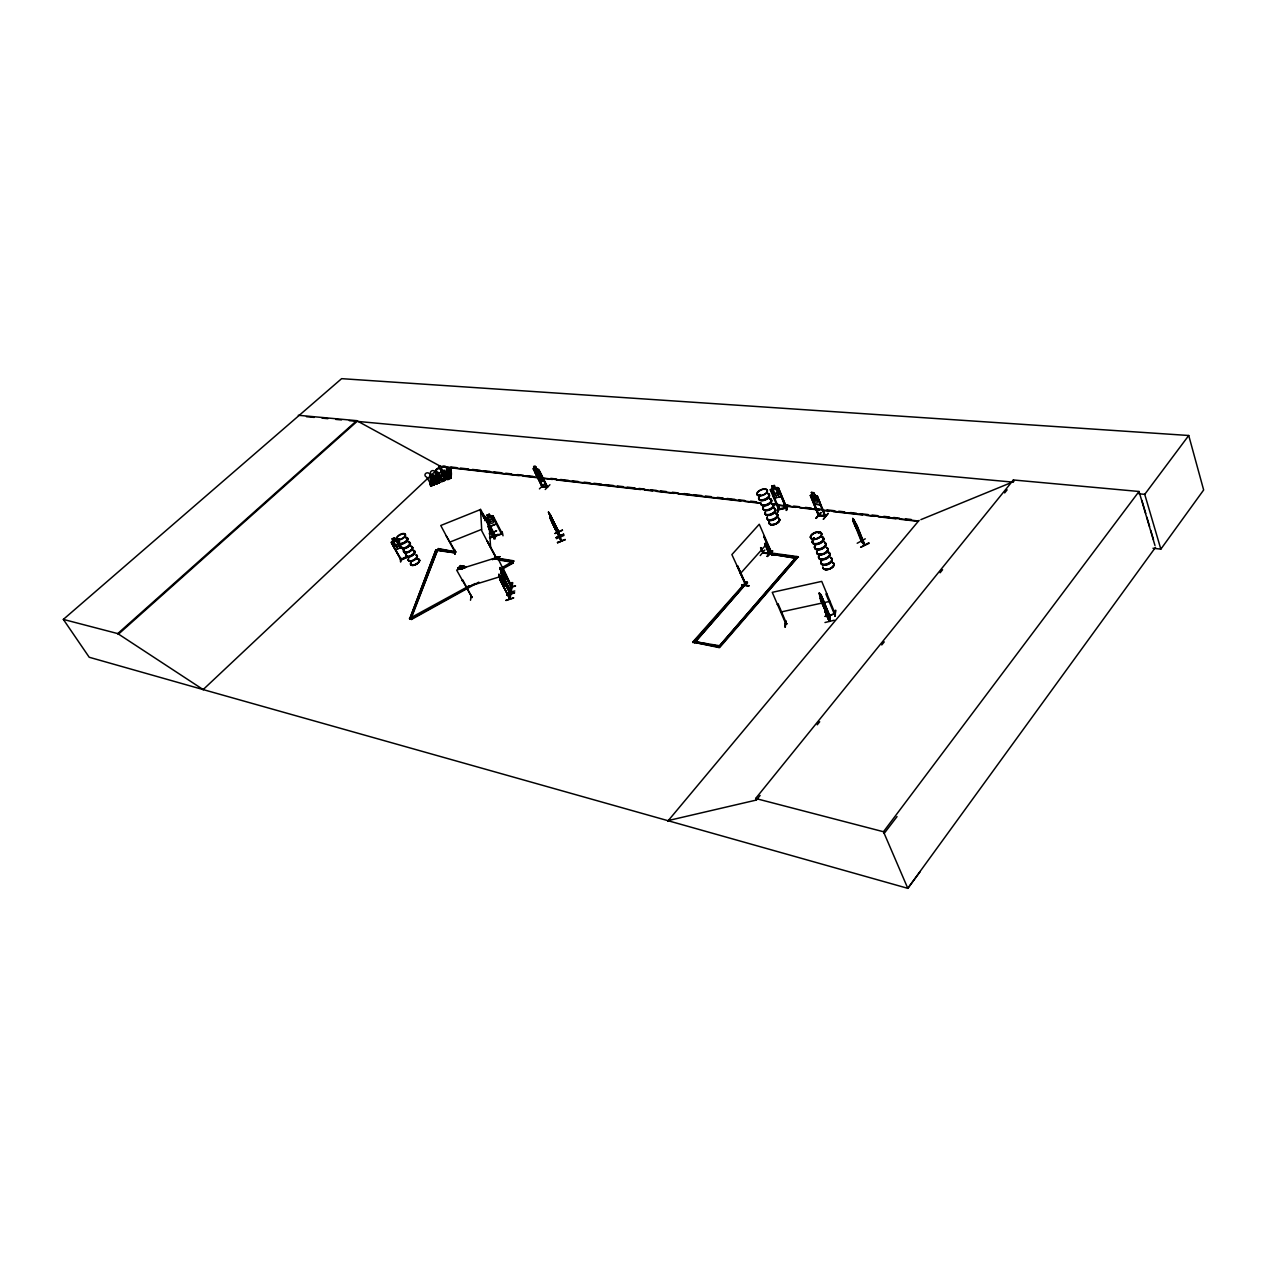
<?xml version="1.0" encoding="UTF-8"?>
<svg xmlns="http://www.w3.org/2000/svg" width="1267" height="1267" viewBox="0 0 1267 1267"><rect width="100%" height="100%" fill="white"/><g stroke="black" fill="none" stroke-linecap="round" stroke-linejoin="round"><path stroke-width="1.5" d="M536.875 470.928L537.366 469.138L537.493 471.451L539.885 474.001L537.351 471.847C537.366 475.6 535.513 471.704 539.029 475.711L539.489 473.81L539.631 476.186L541.912 478.641L539.504 476.63L538.903 478.356L538.871 476.107L536.622 473.779L536.749 471.372L534.531 468.885L536.654 470.786M816.122 518.282L820.937 512.771M834.304 620.197L824.975 622.525M825.118 616.459L834.446 613.972L825.15 616.253M829.584 620.466L829.727 614.717L829.426 615.635M820.272 598.547L829.505 621.4L829.727 614.812M821.586 600.906L829.822 621.321L830.028 615.429M824.294 608.461L823.423 600.922M819.749 595.791L819.781 594.635M820.303 598.594L820.81 594.429M829.6 616.079L821.428 595.791L829.568 616.142M819.401 594.967L819.353 592.924L820.557 599.117L829.869 621.178M829.141 620.656L828.396 613.149L829.362 616.142M827.335 615.018L825.514 608.683L825.451 610.488M858.931 530.794C861.006 538.95 849.112 514.75 854.085 521.165M824.279 607.321C823.693 602.585 829.03 614.242 828.143 616.966L827.303 615.984M824.611 608.128L824.326 606.164M825.118 610.884L825.355 612.452L825.577 606.671M861.417 541.643L853.008 520.404C862.732 535.719 848.431 509.397 855.7 523.699L864.632 545.285L856.349 524.316M536.844 474.444L535.054 469.043L536.733 469.202L542.213 478.593L542.751 481.302L540.93 481.127M777.843 512.169L778.92 506.705M778.983 507.053L777.479 512.311M784.907 627.007L786.015 620.925L785.287 626.864M785.603 623.111L786.759 623.855L785.936 624.093L772.252 592.338L821.729 581.379L835.032 613.513L834.209 613.434M834.731 612.8L834.145 613.481M835.254 616.253L835.365 610.361M826.733 593.748L825.894 593.938L834.462 614.321M550.464 514.861L559.745 535.244M560.157 537.446L561.107 540.961M558.668 532.108L559.729 535.973M431.477 483.82C430.907 481.032 434.549 485.451 431.857 485.103M431.493 482.822L431.889 483.756M437.099 481.222L437.321 480.906M443.007 478.942L442.991 479.195M443.957 480.272L442.991 478.593M448.201 477.041L448.344 476.614M864.062 544.335L864.965 545.111L856.904 525.251M778.255 604.153L777.4 604.533L778.255 604.153L786.664 623.887M501.906 568.899L501.019 573.587L510.839 592.18L512.153 582.472L511.456 587.777M511.63 587.524L502.587 570.102L511.615 587.635L512.406 582.757M512.692 582.662L511.139 592.069L501.178 572.763L500.117 567.489L501.162 569.659M496.284 558.003L487.13 540.882L496.252 557.638M510.886 585.132L502.888 568.075M493.497 536.416L493.243 532.536M494.415 536.242L501.479 533.692M494.906 536.353L502.413 533.866L493.164 516.017L491.944 515.621L485.942 518.963M493.196 535.814L492.895 532.647M514.497 592.988L506.626 594.983L514.307 592.623M514.782 590.976L506.943 592.956M509.508 597.945L510.205 594.302M510.791 592.164L510.601 591.008M499.958 580.444L499.657 579.114L509.746 599.117L510.158 593.653M510.839 591.705L511.282 587.413M510.807 594.207L510.063 599.006L500.037 579.653L498.881 574.363L502.635 580.555L503.157 584.562L502.128 583.659M505.976 600.526L513.737 597.897L505.992 600.241M506.832 595.047L514.545 592.718M502.983 586.209L504.187 587.793L503.759 581.41M504.108 587.809L504.757 583.992L503.68 581.426M500.734 581.268L510.078 598.911M501.716 576.849L510.854 594.207M502.144 574.299L511.219 591.641M498.976 574.347L499.832 578.085M498.897 576.073L498.992 574.458M500.053 569.216L500.148 567.616L503.775 573.698L504.282 577.673L503.268 576.77M499.277 576.786L499.055 575.107M500.417 569.928L500.576 568.978M499.61 579.193L500.275 575.408L510.775 594.603L500.687 575.693M499.816 569.121L500.037 567.521M470.5 600.257L471.356 595.379M764.603 543.48L768.942 554.107L776.228 554.835L768.752 553.837M448.629 472.86L449.247 472.005M814.792 497.899L815.916 495.967L815.52 498.501L818.197 501.447L815.251 498.96L814.127 501.003L814.538 498.374L811.989 495.54L814.554 497.583M448.09 472.955L449.056 472.148M462.946 580.318L462.233 580.698L462.946 580.318L472.084 597.596L456.643 570.071L497.408 557.322L511.266 585.544M762.972 552.38L763.225 552.111M761.356 547.692L763.463 553.03L760.548 547.803M442.452 474.777L443.086 474.317M432.617 478.688L431.461 479.639L432.174 478.942M501.384 572.035L503.918 577.562L503.062 574.125L504.329 574.727L501.732 569.928L502.571 573.143L501.415 572.035M785.952 508.162L778.255 489.379L786.015 507.956M786.506 507.307L779.253 508.891M787.266 504.979L786.253 510.458L787.757 505.2M785.667 507.703L786.379 507.148M777.732 511.868L778.904 506.721M779.062 508.7L778.286 509.096M405.345 552.079L406.058 552.491A4.957 2.296 -28.6 0 0 411.696 549.466A4.957 2.296 -28.6 0 0 411.221 546.41M391.297 542.545L401.021 559.998L391.297 542.545L391.646 541.452L399.422 538.934L398.202 539.124M771.603 490.804L770.811 491.153L771.603 490.804L779.411 509.54M781.106 494.288L781.042 496.696L774.644 497.979M772.838 495.935L774.628 498.058M775.388 487.795L778.54 488.112L777.162 487.415L770.257 489.791L778.651 509.762L786.791 507.988L778.476 487.969L786.728 508.035M770.273 489.775L772.791 488.381L771.825 486.069M746.073 584.752L737.473 565.716L745.867 584.594M431.873 483.202L431.619 483.867M436.909 480.731L437.131 481.539M442.516 478.894L442.579 478.768M489.711 525.853L493.227 532.821M533.185 468.869L538.633 469.281L547.455 487.209L541.991 486.718L533.502 468.204M543.115 478.657L538.776 478.91L539.948 479.084M543.195 478.688L541.753 479.259M818.324 532.948L819.163 532.568L818.625 533.185M818.545 532.916L818.878 532.71M814.016 538.839L813.398 538.237L814.443 538.079M814.554 538.332L813.572 538.032M463.912 566.175L461.378 569.2L463.627 568.012L463.912 566.175L464.134 567.759L466.288 566.903L464.07 568.075L466.288 566.903M814.523 538.459L813.113 539.124L813.446 538.127M460.143 568.978L460.444 567.125L462.645 565.969L460.143 568.978L459.921 567.378L459.715 568.899M460.111 567.727L457.751 568.25L460.459 565.589L460.681 567.173L462.835 566.317M457.925 568.598L460.174 567.426L460.459 565.589M829.521 620.798L829.616 615.588M463.96 567.41L464.34 566.254M460.618 567.473L460.887 565.668M765.125 489.458L764.872 489.379M759.107 495.175L760.343 495.175L759.376 494.859M759.392 494.795L760.073 494.748M760.422 495.27L759.503 495.159M760.659 495.001L759.852 494.526M446.19 535.798L455.756 552.095L438.493 549.054L437.511 550.005L411.078 618.724L409.669 619.056L435.896 549.83L454.726 552.808L455.708 551.858L438.208 548.548L410.777 618.201L411.474 619.468L478.815 582.123M409.669 619.056L435.896 549.83M430.527 477.279L433.868 475.901L430.527 477.279L430.59 476.424M431.097 476.36L431.841 485.752L430.701 486.227L430.447 477.722L433.9 476.55L430.447 477.722M430.669 486.211L434.549 484.627L434.359 478.878M437.21 483.566L436.45 474.206M438.572 473.019L438.984 482.679M433.837 484.913L433.567 477.279L434.169 484.485L433.599 482.474L434.138 483.503L430.78 484.881M436.196 479.955L436.117 484.026L439.997 482.394M441.312 472.211L444.796 470.485M442.151 471.704L441.344 471.657L444.685 470.279M441.819 481.713L445.62 480.114L445.271 472.496M446.871 470.39C455.344 465.797 445.778 473.225 446.823 469.423L450.292 468.252L446.792 469.978L447.283 479.496L447.077 475.679M450.799 477.881C446.491 476.059 452.176 456.532 451.147 477.881C446.776 454.679 456.437 480.7 447.251 479.48M445.097 480.336L444.97 472.48M447.916 479.211L446.808 477.136L447.504 477.849M450.007 468.632L450.07 478.34L450.767 477.754L450.181 475.743L450.719 476.772L446.855 478.102M824.817 515.542L825.846 516.35L818.609 515.717L810.342 495.445L812.511 494.89L811.45 492.451L813.81 492.705L817.912 500.465L817.5 502.207L815.314 501.97L813.382 499.974L811.45 492.451M810.5 495.429L817.437 496.126L825.672 516.54L824.849 515.764M398.06 539.504L398.962 539.077M771.492 554.613L772.3 554.091L771.809 555.184M745.725 584.705L731.883 554.598L759.266 524.237L772.537 554.788L763.763 536.353L771.777 555.31M495.951 557.749L481.761 530.873L480.526 509.207L494.795 536.4M406.818 556.577L401.544 559.571M401.005 559.966L407.309 557.274L402.732 549.007M447.98 476.693L448.455 478.356M393.356 540.851L392.564 542.023L394.639 545.776L396.682 546.869L398.867 545.934L399.153 543.828L394.465 537.746L392.121 538.808L393.245 540.819M772.553 554.835L771.73 554.645M813.335 538.554L814.317 538.396M864.886 545.095L861.592 541.152M861.845 541.468L854.164 522.052M1152.986 548.247L1160.841 549.134L1203.65 489.981L1188.731 435.5L341.615 378.659L63.35 619.405L89.213 657.256L203.258 689.612M1155.52 547.344L907.806 888.341L203.163 689.581L117.752 633.595L63.35 619.405M760.295 494.637L759.788 495.445M920.238 871.553L907.806 888.341L883.479 831.738L755.639 798.479L1013.362 479.971L1139.017 491.485L1154.966 545.475M1160.841 549.134L1144.735 494.352L1188.731 435.5M883.479 831.738L1139.017 491.485M884.192 833.385L897.036 816.582M668.327 820.541L756.383 800.047L760.105 795.454M817.215 724.803L819.701 721.731M881.769 644.951L884.255 641.878M940.114 572.779L942.585 569.707M1004.668 492.926L1007.138 489.854M667.661 821.333L919.066 520.373M719.434 645.932L796.785 556.514L718.151 647.421L718.912 645.632L695.504 641.751M692.748 642.068L719.276 647.089L798.194 556.72L719.545 647.675L692.748 642.068L745.962 581.996L747.34 582.202L695.694 641.45M746.057 584.689L745.55 583.897M823.423 519.169L828 513.309M823.344 519.201L828.175 513.61M763.257 552.539L775.832 554.772M741.607 585.037L748.686 586.019M767.216 556.229L772.664 551.002L767.153 556.197M767.359 556.53L772.601 550.955M819.258 515.796L818.973 515.099M824.975 516.524L817.468 497.298L825.245 516.223M819.306 515.115L825.482 515.637M760.216 555.564L764.856 549.973M816.217 518.361L820.873 512.486L816.059 517.965M693.033 642.67L746.231 582.582L747.593 582.804M747.34 582.202L694.459 642.939M772.078 554.328L796.072 558.224L772.078 554.328L773.044 553.236L798.194 556.72M772.332 554.914L773.298 553.822L776.956 554.328M819.939 502.492L820.066 504.725L814.554 504.123L812.955 501.653M820.066 504.725L814.618 504.06M432.76 479.1L431.746 479.67M438.16 476.915L437.321 477.437M495.524 535.909L495.809 536.733L487.209 519.929M740.292 573.698L767.39 543.29M810.342 495.445L818.577 515.764M813.747 492.752L811.403 492.499M811.751 496.68L810.943 496.807L811.751 496.68L819.321 515.796L818.434 514.83M814.76 495.049L817.326 496.221L819.844 502.476M455.677 552.111L454.647 551.652L455.455 551.319M778.255 508.891L779.157 508.669M546.647 486.576L542.371 486.29L547.265 486.417M545.222 489.49L549.91 484.723M538.728 478.261L540.946 481.127M544.287 484.137L539.425 488.872M542.672 486.496L533.977 469.899M537.778 478.197L538.728 479.037M537.461 476.455C547.993 476.614 536.179 478.467 535.957 474.317M772.775 488.428L771.73 489.49L773.519 493.782L775.657 495.334L778.207 494.795L778.809 492.673L777.019 488.365L775.325 487.89M546.869 487.193L538.871 470.326L547.043 486.956M539.204 470.548L547.613 487.035L542.133 486.496M538.903 471.15C528.307 470.944 540.265 469.17 540.439 473.24M541.357 474.824L541.627 476.788M502.27 567.521L513.61 560.79L512.897 562.31L498.2 559.919M542.735 486.56L534.722 468.362C531.348 465.322 536.733 465.512 536.479 468.394M560.109 535.798L548.5 512.09L559.111 532.362L549.308 513.357L550.622 517.49M495.223 557.797L494.51 559.317L495.223 557.797L513.61 560.79M400.594 557.955L400.641 562.057L400.499 557.67M454.441 552.301L455.36 551.351M439.111 472.543C432.538 471.086 438.208 488.904 436.355 482.379L439.206 481.207L439.031 480.272L439.57 481.302L436.196 482.679L435.658 481.666M444.163 470.881L444.495 480.605L444.147 470.738M447.283 469.804L448.249 475.204M433.773 483.408L430.923 484.58L430.495 483.756L430.257 484.849C434.138 491.849 429.339 459.763 431.413 485.926M434.201 484.612L433.995 476.946M436.339 483.772L437.273 483.519M439.301 482.711L439.396 474.745M442.547 481.254L441.28 479.385L442.009 481.064L444.86 479.892L440.853 471.229A2.486 2.186 -1.6 0 0 439.38 468.426A2.486 2.186 -1.6 0 0 436.196 469.74A2.486 2.186 -1.6 0 0 437.669 472.623L442.135 480.035L444.701 478.974M444.606 480.399L444.765 471.878M444.955 480.399L444.606 472.765M445.255 480.13L444.654 477.992L445.192 479.021L441.819 480.415M447.457 479.243L447.203 475.347M510.87 584.736L511.805 585.386M511.139 585.402L511.916 585.116M471.023 597.01L471.767 596.757M203.163 689.581L440.536 466.351L538.491 477.548M454.964 554.328L454.885 550.29M495.207 538.871L494.573 535.038M834.605 612.848L834.905 613.576M785.778 623.871C788.042 622.936 785.223 624.979 785.667 623.063M117.752 633.595L356.708 420.66L440.536 466.351M118.243 634.339L357.104 421.373L1013.347 482.173M745.677 585.148L737.251 566.27M437.052 477.089L438.224 476.582M778.334 508.875L778.508 509.762M492.879 535.545L492.72 532.583M785.255 626.927L785.619 621.115M511.773 587.777L501.906 568.82M853.515 521.165L852.834 518.425L854.053 521.101M762.861 552.729L769.893 553.631L765.411 543.369M409.368 618.534L469.471 585.718M411.173 618.945L475.077 583.501M502.714 568.186L513.072 562.437M502.983 568.709L513.341 562.976L512.628 561.788L494.241 558.795M460.507 566.824L462.645 565.969M457.751 568.25L459.921 567.378M461.188 568.851L463.564 568.313M463.896 567.727L466.098 566.555M495.223 536.765L483.297 514.386M865.282 538.808L857.189 543.258M868.829 542.767L860.626 547.312L869.13 543.337M820.478 554.344L819.448 554.392M762.94 552.745L760.723 547.613M765.506 545L769.718 553.853L765.236 543.559M549.545 514.212L551.097 517.538C547.392 510.633 556.055 528.212 551.573 518.504L552.412 519.866L551.272 517.76M549.894 515.479L560.568 537.667L551.018 518.916M550.211 518.599L561.281 541.278L560.077 537.335M552 522.78L550.749 518.551M552.317 519.422L554.376 524.871L553.552 521.877M551.573 521.529L552.079 522.733M552.887 523.524L554.36 526.914M554.36 526.882L553.03 523.73L555.77 530.176L554.978 527.072M554.835 528.497L555.77 530.176M555.057 533.55L562.516 530.271M556.165 537.556L563.672 534.278L556.245 537.794M556.213 537.731L563.625 534.215M563.989 535.418L556.482 538.697M557.48 542.529L565.177 539.568L557.48 542.529M557.638 542.862L565.161 539.552M407.451 556.261L400.562 559.444M400.942 559.982L407.15 557.163M393.72 541.516L395.985 540.645M395.795 545.269L397.981 544.335M439.221 472.749L436.26 474.254M439.158 473.51L435.8 474.887L439.253 473.715M444.733 471.245L441.391 472.623L444.844 471.435M439.285 474.349L435.832 475.521L439.174 474.143L439 482.648M441.407 473.256L444.875 472.084M446.903 471.023L450.371 469.851L447.013 471.229L447.061 472.195L450.418 470.801L447.013 471.229M441.454 474.222L444.907 473.05L441.565 474.428M430.495 479.544L433.947 478.372L430.606 479.75M435.896 477.342L439.364 476.17L436.006 477.548M441.486 475.077L444.955 473.906M446.982 472.844L450.45 471.657L447.093 473.05M435.927 478.324L439.396 477.136L436.038 478.514M430.637 480.716L433.884 479.132M441.534 476.044L445.002 474.856M447.14 474.016L450.403 472.417M438.319 482.474L437.416 480.747L436.386 481.254L437.305 482.98M442.927 480.7L442.009 478.878L442.927 478.974M442.025 478.974L442.927 478.498M447.552 476.725L448.106 476.202M430.257 484.849L430.495 483.756M435.69 482.632L435.927 481.555M441.312 480.351L441.534 479.274M449.912 476.788L447.663 477.707L443.212 470.295A2.486 2.186 -1.9 0 1 441.74 467.491A2.486 2.186 -1.9 0 1 444.939 466.161A2.486 2.186 -1.9 0 1 446.396 468.98L450.403 477.643L447.552 478.815L446.808 477.136M920.887 519.628L1010.242 483.012M484.532 515.843L488.888 524.411M493.069 517.427L501.415 533.914M489.363 533.866L496.648 530.841L489.363 533.74M482.284 513.214L482.616 514.592M483.424 516.588L483.772 517.997M486.908 515.178L489.315 514.164L490.329 516.35L491.897 516.603L493.892 520.468L493.544 522.606L491.295 523.493L489.236 522.321L487.241 518.472L488.096 517.284C484.643 512.375 490.281 518.171 486.338 517.918M487.019 515.226L489.268 514.275L490.345 516.398L493.164 516.049M494.13 534.626L494.051 538.823L494.082 534.595M489.537 537.667L498.248 534.373L489.664 537.952M503.015 535.798L502.16 531.602M486.956 520.927L494.178 518.013M449.674 542.181L481.476 529.448M496.03 521.624L496.268 524.015L490.63 526.264L496.173 523.904M492.214 559.301L499.832 556.672L493.908 559.285M819.29 593.099L822.584 599.972L823.312 604.692L822.473 603.694M500.718 572.272L505.216 580.904L505.866 577.118L505.2 580.793L504.108 579.304M504.804 574.585L505.834 577.182M465.876 587.255L506.452 574.711M507.719 588.094L515.368 585.75M507.861 588.331L515.542 585.987M511.25 591.578L510.458 591.531M778.714 509.477L786.759 507.782M455.075 552.364L440.758 525.504L479.829 509.809L484.184 518.219M820.699 594.366L829.964 616.079M436.165 550.337L454.726 552.808M820.509 600.115L824.389 608.429M825.181 609.633L825.403 611.454M471.071 597.2L472.037 597.39M835.824 610.33L834.763 616.395M780.757 612.024L829.98 601.334M771.809 486.132L774.359 485.578M773.092 489.205L775.737 488.745M745.234 584.578L745.883 584.135M774.881 493.497L777.431 492.958M787.821 505.232L786.664 510.316M785.841 624.108L785.445 623.38L786.569 623.966M436.545 483.836L436.402 480.019M769.512 553.901L762.813 552.982M443.45 474.206L442.832 475.363L443.608 474.206M436.988 477.469L438.144 476.519M818.91 515.479L824.674 515.796M763.193 506.943A5.575 2.867 -22.7 0 0 765.458 509.952L765.854 510.379M493.164 536.59L492.911 532.615M298.283 415.275L356.708 420.66M306.471 416.685L314.264 417.413M322.056 418.126L327.9 418.68M335.676 419.393L341.52 419.931M349.312 420.66L355.156 421.198M1138.843 493.797L1144.735 494.352M540.898 481.191L542.704 481.349M817.468 497.298L817.294 497.488M450.846 466.985L456.722 467.65M460.634 468.109L468.473 468.996M472.401 469.439L480.225 470.342M484.152 470.786L490.028 471.451M493.94 471.894L501.78 472.797M505.691 473.24L511.583 473.906M517.459 474.587L523.334 475.252M527.246 475.695L533.122 476.376M550.765 478.372L556.641 479.053M560.552 479.496L568.392 480.383M572.304 480.842L578.18 481.508M584.055 482.173L589.947 482.854M593.859 483.297L601.698 484.184M605.61 484.627L613.45 485.53M617.362 485.974L623.237 486.639M627.165 487.098L635.005 487.985M638.916 488.428L644.792 489.11M650.668 489.775L656.544 490.44M660.471 490.883L666.347 491.564M672.223 492.23L678.098 492.895M683.974 493.576L689.85 494.241M693.778 494.684L701.601 495.587M705.529 496.03L711.405 496.696M717.28 497.361L723.156 498.042M727.068 498.485L734.908 499.372M738.835 499.832L744.711 500.497M750.587 501.162L756.462 501.843M774.089 503.838L778.017 504.298M783.893 504.963L789.769 505.628M793.68 506.087L799.556 506.752M805.432 507.418L811.323 508.083M817.199 508.764L823.075 509.429M826.987 509.872L834.826 510.775M838.738 511.219L844.614 511.884M850.505 512.565L856.381 513.23M860.293 513.673L868.133 514.576M872.044 515.02L877.92 515.685M883.796 516.35L889.672 517.031M893.599 517.474L899.475 518.14M905.351 518.821L911.226 519.486M542.403 477.992L759.867 502.856M771.619 504.203L918.543 521.006M438.651 466.43L519.106 475.648M523.033 476.107L552.475 479.464M556.403 479.924L640.785 489.585M644.713 490.028L652.553 490.931M656.48 491.374L674.139 493.401M678.067 493.861L740.862 501.051M744.79 501.494L760.501 503.3M778.16 505.311L795.819 507.338M799.746 507.782L819.369 510.031M823.297 510.49L829.188 511.155M833.1 511.615L862.542 514.972M866.47 515.431L874.325 516.334M878.237 516.778L895.912 518.805M899.823 519.248L917.498 521.275M780.599 554.835L798.448 557.306M497.345 558.636L513.879 561.329M697.325 642.1L708.253 644.159M711.896 644.855L715.538 645.537M772.316 503.759A5.591 2.867 -22.7 0 1 772.284 507.687A5.591 2.867 -22.7 0 1 765.585 510.316L765.696 510.11M397.078 539.108L398.139 539.283M433.9 484.865L433.346 477.216M446.823 469.423L448.154 478.974M542.023 486.686L533.233 468.806M864.474 545.253L861.18 541.357M856.27 527.215L853.847 521.687M855.32 523.049L857.917 529.131L856.017 525.647L856.334 527.262M488.824 524.506L490.63 526.264M536.052 472.797L539.631 478.34L541.31 478.498L535.403 466.383M852.739 518.472L853.942 519.771M852.802 518.599L853.831 520.008M855.858 526.312L856.904 527.547L855.32 523.097M856.745 529.638L859.39 532.774M553.711 524.601L551.288 519.755M553.806 526.106L554.471 527.151M552.333 520.848L552.998 521.909M431.081 484.517L426.599 477.041A2.486 2.186 -0.9 0 1 425.11 474.254A2.486 2.186 -0.9 0 1 428.294 472.939A2.486 2.186 -0.9 0 1 429.766 475.743L433.805 484.39L430.954 485.562L430.226 483.867M436.513 482.315L432.031 474.84A2.486 2.186 -1.2 0 1 430.558 472.037A2.486 2.186 -1.2 0 1 433.742 470.722A2.486 2.186 -1.2 0 1 435.215 473.525L438.762 481.397M828.08 618.898L829.204 620.703M550.337 518.583L549.941 517.284L561.55 541.167L551.652 521.481M397.79 548.88L392.121 538.808M401.496 559.761L391.931 543.606M400.942 545.887L398.25 541.009M394.417 537.857L400.008 547.93M494.447 536.511L483.661 516.112L483.741 517.332M410.793 618.248L411.474 619.468M431.873 485.182L430.954 483.376L431.857 483.123M438.81 481.365L439.237 482.173L436.386 483.345L435.959 482.537M441.28 479.385L442.009 481.064M448.581 476.218L449.484 477.944M488.017 526.534L493.243 537.16L488.65 528.371M494.051 538.823L493.544 534.436M496.822 534.722L489.727 538.222M483.345 515.289L482.204 513.246L482.474 514.703M482.426 513.927L482.838 515.4M488.254 526.058L493.813 536.939L488.001 526.169M512.628 561.788L513.341 562.976M855.288 525.662L857.664 529.463L857.474 528.196M562.374 530.018L555.025 533.423M755.639 798.479L756.383 800.047M551.652 518.393L553.188 522.02M553.109 523.619L554.645 527.262M761.182 547.882L763.272 553.061M776.608 497.63L771.698 486.021L774.438 485.435L779.189 497.092M819.353 592.924L820.414 595.522M825.466 612.404L828.175 618.961L825.371 612.42M1013.362 479.971L1013.885 481.523M1141.884 500.354L1145.748 513.436M1146.857 517.174L1149.612 526.534M1150.721 530.271L1153.493 539.615M551.826 519.027L552.159 520.214M553.283 524.269L553.616 525.457M549.355 514.291L548.405 512.121M541.294 474.808L541.69 476.851M401.576 547.201L396.112 549.609L394.29 547.914M489.236 526.027L490.646 547.914M484.564 516.698L484.818 520.626M450.276 468.252L450.719 478.071M450.181 468.046L450.656 478.102M446.934 469.629L446.982 470.595M454.663 549.989L454.837 554.059M442.104 471.593L442.262 475.41M441.344 471.657L441.74 481.745M440.853 471.229L440.853 471.308A2.486 2.186 -1.6 0 0 439.38 468.505A2.486 2.186 -1.6 0 0 436.196 469.819A2.486 2.186 -1.6 0 0 437.669 472.543L437.669 472.623M439.681 474.777L439.554 482.6L439.031 480.272M436.529 473.858L436.846 483.725M435.769 473.921L436.196 483.994M433.837 474.935L433.441 485.103L433.187 475.204M430.938 478.34L431.192 486.021M430.59 478.356L430.907 485.974M824.579 542.561A6.002 3.231 -21.8 0 1 824.389 547.201A6.002 3.231 -21.8 0 1 816.692 549.561A6.002 3.231 -21.8 0 1 815.568 545.333M824.659 542.909A5.923 3.183 -21.8 0 1 824.785 547.186A5.923 3.183 -21.8 0 1 817.674 549.941A5.923 3.183 -21.8 0 1 815.109 546.6M826.432 547.233A5.923 3.199 -21.7 0 1 823.978 553.299A5.923 3.199 -21.7 0 1 816.566 551.874M821.269 536.875A6.018 3.215 -21.8 0 1 823.075 540.835A6.018 3.215 -21.8 0 1 815.742 544.287A6.018 3.215 -21.8 0 1 812.685 540.914M824.294 542.007A5.923 3.183 -21.8 0 1 824.421 546.283A5.923 3.183 -21.8 0 1 817.31 549.039A5.923 3.183 -21.8 0 1 814.729 545.713M821.349 537.24A5.939 3.167 -21.8 0 1 823.122 541.152A5.939 3.167 -21.8 0 1 815.9 544.557A5.939 3.167 -21.8 0 1 812.891 541.215M824.469 542.276A6.002 3.231 -21.8 0 1 824.279 546.916A6.002 3.231 -21.8 0 1 816.582 549.292A6.002 3.231 -21.8 0 1 815.457 545.048M821.159 536.59A6.018 3.215 -21.8 0 1 822.948 540.566A6.018 3.215 -21.8 0 1 815.631 544.002A6.018 3.215 -21.8 0 1 812.575 540.629M822.093 536.606A5.939 3.167 -21.8 0 1 822.204 540.882A5.939 3.167 -21.8 0 1 815.093 543.638A5.939 3.167 -21.8 0 1 812.511 540.312M830.819 557.844A5.971 3.263 -21.7 0 1 830.645 562.516A5.971 3.263 -21.7 0 1 822.964 564.844A5.971 3.263 -21.7 0 1 821.824 560.568M830.883 558.193A5.892 3.215 -21.7 0 1 831.025 562.5A5.892 3.215 -21.7 0 1 823.962 565.225A5.892 3.215 -21.7 0 1 821.364 561.851M826.686 547.914A5.907 3.183 -21.7 0 1 826.813 552.206A5.907 3.183 -21.7 0 1 819.733 554.93A5.907 3.183 -21.7 0 1 817.167 551.588M833.448 562.991A5.892 3.231 -21.6 0 1 829.505 568.867A5.892 3.231 -21.6 0 1 822.821 567.078A5.86 3.199 -21.6 0 0 829.457 568.725A5.86 3.199 -21.6 0 0 833.369 562.896M827.525 552.206A5.987 3.247 -21.7 0 1 829.331 556.213A5.987 3.247 -21.7 0 1 822.045 559.634A5.987 3.247 -21.7 0 1 818.973 556.213M830.518 557.306A5.892 3.215 -21.7 0 1 830.661 561.598A5.892 3.215 -21.7 0 1 823.582 564.322A5.892 3.215 -21.7 0 1 821 560.964M829.521 553.362A5.907 3.199 -21.7 0 1 824.833 559.476A5.907 3.199 -21.7 0 1 819.179 556.53M827.604 552.57A5.907 3.199 -21.7 0 1 828.697 552.855M830.709 557.559A5.971 3.263 -21.7 0 1 830.518 562.231A5.971 3.263 -21.7 0 1 822.853 564.575A5.971 3.263 -21.7 0 1 821.713 560.299M828.523 552.222A5.987 3.247 -21.7 0 1 828.666 556.577A5.987 3.247 -21.7 0 1 821.475 559.349A5.987 3.247 -21.7 0 1 818.862 555.944M828.333 551.953A5.907 3.199 -21.7 0 1 828.475 556.245A5.907 3.199 -21.7 0 1 821.396 558.985A5.907 3.199 -21.7 0 1 818.815 555.627M772.157 503.427A5.575 2.867 -22.7 0 1 772.126 507.338A5.575 2.867 -22.7 0 1 765.458 509.952M765.585 510.316A5.591 2.867 -22.7 0 1 763.32 507.275M768.23 493.845A5.686 2.898 -22.7 0 1 768.182 497.804A5.686 2.898 -22.7 0 1 761.372 500.481A5.686 2.898 -22.7 0 1 759.091 497.44M768.309 494.193A5.606 2.851 -22.7 0 1 768.245 498.105A5.606 2.851 -22.7 0 1 761.546 500.734A5.606 2.851 -22.7 0 1 759.281 497.741M767.089 493.338A5.686 2.898 -22.7 0 1 768.61 496.949A5.686 2.898 -22.7 0 1 761.673 500.212A5.686 2.898 -22.7 0 1 758.981 497.171M768.673 493.782A5.606 2.851 -22.7 0 1 764.049 499.436A5.606 2.851 -22.7 0 1 758.917 496.87M766.931 493.085A5.606 2.851 -22.7 0 1 767.929 493.322M769.465 499.15A5.591 2.867 -22.7 0 1 771.175 502.413A5.591 2.867 -22.7 0 1 764.999 505.866A5.591 2.867 -22.7 0 1 761.166 503.775M769.386 498.802A5.67 2.898 -22.7 0 1 771.128 502.112A5.67 2.898 -22.7 0 1 764.856 505.596A5.67 2.898 -22.7 0 1 760.96 503.49M769.275 498.533A5.67 2.898 -22.7 0 1 771.017 501.843A5.67 2.898 -22.7 0 1 764.745 505.343A5.67 2.898 -22.7 0 1 760.849 503.221M770.114 498.517A5.591 2.867 -22.7 0 1 767.596 504.092A5.591 2.867 -22.7 0 1 760.802 502.904M773.63 505.28A5.575 2.867 -22.7 0 1 767.945 510.49A5.575 2.867 -22.7 0 1 763.51 507.703M772.49 504.187A5.575 2.867 -22.7 0 1 773.218 504.646M772.395 503.918A5.591 2.867 -22.7 0 1 772.363 507.861A5.591 2.867 -22.7 0 1 765.664 510.474A5.591 2.867 -22.7 0 1 763.383 507.449M773.393 508.336A5.654 2.914 -22.7 0 1 774.913 511.979A5.654 2.914 -22.7 0 1 768.024 515.226A5.654 2.914 -22.7 0 1 765.316 512.153M774.485 508.938A5.575 2.882 -22.7 0 1 774.454 512.866A5.575 2.882 -22.7 0 1 767.77 515.479A5.575 2.882 -22.7 0 1 765.506 512.438M776.275 513.214A5.575 2.882 -22.6 0 1 776.259 517.142A5.575 2.882 -22.6 0 1 769.592 519.755A5.575 2.882 -22.6 0 1 767.311 516.714M773.108 507.829A5.575 2.882 -22.7 0 1 774.834 511.108A5.575 2.882 -22.7 0 1 768.673 514.545A5.575 2.882 -22.7 0 1 764.84 512.454M775.626 513.816A5.575 2.882 -22.6 0 1 775.404 518.979A5.575 2.882 -22.6 0 1 767.422 519.217M776.465 513.468A5.638 2.93 -22.6 0 1 773.947 519.137A5.638 2.93 -22.6 0 1 767.058 517.886M773.282 508.083A5.654 2.914 -22.7 0 1 775.024 511.409A5.654 2.914 -22.7 0 1 768.784 514.893A5.654 2.914 -22.7 0 1 764.888 512.771M775.547 513.468A5.638 2.93 -22.6 0 1 775.309 518.694A5.638 2.93 -22.6 0 1 767.216 518.947M411.126 546.251A4.957 2.296 -28.6 0 1 411.617 549.308A4.957 2.296 -28.6 0 1 406.026 552.38A4.957 2.296 -28.6 0 1 403.619 550.401M405.709 538.047A4.957 2.265 -28.6 0 1 407.325 540.835A4.957 2.265 -28.6 0 1 401.164 544.224A4.957 2.265 -28.6 0 1 399.58 541.421M406.216 537.303A4.957 2.265 -28.6 0 1 406.691 540.328A4.957 2.265 -28.6 0 1 401.101 543.416A4.957 2.265 -28.6 0 1 398.693 541.452M408.212 542.593A4.957 2.281 -28.6 0 1 410.001 545.111A4.957 2.281 -28.6 0 1 404.379 548.674A4.957 2.281 -28.6 0 1 401.623 546.758M409.035 542.308A5.02 2.312 -28.6 0 1 409.51 545.396A5.02 2.312 -28.6 0 1 403.856 548.516A5.02 2.312 -28.6 0 1 401.417 546.505M406.533 537.762A5.036 2.296 -28.6 0 1 407.008 540.835A5.036 2.296 -28.6 0 1 401.338 543.955A5.036 2.296 -28.6 0 1 398.915 541.959M406.406 537.525A5.036 2.296 -28.6 0 1 406.881 540.597A5.036 2.296 -28.6 0 1 401.211 543.717A5.036 2.296 -28.6 0 1 398.788 541.738M406.121 552.539A4.957 2.296 -28.6 0 1 403.714 550.559M408.908 542.086A5.02 2.312 -28.6 0 1 407.388 546.853A5.02 2.312 -28.6 0 1 401.132 546.996M408.718 541.864A4.957 2.281 -28.6 0 1 407.214 546.568A4.957 2.281 -28.6 0 1 401.037 546.711M417.255 559.064A4.941 2.312 -28.7 0 1 418.886 561.899A4.941 2.312 -28.7 0 1 412.773 565.272A4.941 2.312 -28.7 0 1 411.157 562.437A4.91 2.296 -28.7 0 0 412.741 565.177A4.91 2.296 -28.7 0 0 418.823 561.819A4.91 2.296 -28.7 0 0 417.191 558.985A4.91 2.296 -28.7 0 1 418.823 561.819A4.91 2.296 -28.7 0 1 412.725 565.161A4.91 2.296 -28.7 0 1 411.126 562.326M411.442 546.837A4.941 2.281 -28.6 0 1 411.68 550.147A4.941 2.281 -28.6 0 1 405.678 552.998A4.941 2.281 -28.6 0 1 404.411 550.179M411.316 546.584A4.957 2.296 -28.6 0 1 411.791 549.64A4.957 2.296 -28.6 0 1 406.216 552.713A4.957 2.296 -28.6 0 1 403.809 550.733M416.495 554.994A4.925 2.296 -28.6 0 1 415.481 558.604A4.925 2.296 -28.6 0 1 409.732 560.901A4.925 2.296 -28.6 0 1 408.766 558.082M412.393 550.211A4.941 2.296 -28.6 0 1 414.008 553.014A4.941 2.296 -28.6 0 1 407.879 556.387A4.941 2.296 -28.6 0 1 406.279 553.568M416.099 555.199A5.005 2.328 -28.6 0 1 416.59 558.304A5.005 2.328 -28.6 0 1 410.967 561.408A5.005 2.328 -28.6 0 1 408.528 559.38M415.972 554.962A5.005 2.328 -28.6 0 1 416.463 558.066A5.005 2.328 -28.6 0 1 410.841 561.17A5.005 2.328 -28.6 0 1 408.402 559.143M413.628 550.686A5.005 2.328 -28.6 0 1 414.119 553.79A5.005 2.328 -28.6 0 1 408.481 556.894A5.005 2.328 -28.6 0 1 406.042 554.883M412.567 550.432A5.005 2.328 -28.6 0 1 414.388 552.998A5.005 2.328 -28.6 0 1 408.718 556.609A5.005 2.328 -28.6 0 1 405.915 554.645M413.723 550.987A4.941 2.296 -28.6 0 1 412.25 555.722A4.941 2.296 -28.6 0 1 406.089 555.849M823.202 601.429L822.14 600.574C826.242 612.262 818.276 594.065 821.697 599.449L820.81 595.617L823.202 601.429M500.544 577.055L501.431 580.001L500.18 579.399L502.793 584.451L501.938 580.983L503.252 581.68L500.544 577.055M822.552 600.938L822.489 602.728L820.652 596.361L822.552 600.938M502.508 581.363L502.27 582.852L500.417 577.356L502.508 581.363M503.632 574.489L503.395 575.978L501.558 570.498L503.632 574.489M741.813 584.705L748.892 585.766L741.813 584.705M553.457 523.208L554.297 524.902L553.441 523.144M394.211 538.396L393.182 539.679L394.211 538.396M433.821 477.311L430.479 478.688L433.821 477.311M439.221 475.109L435.864 476.487L439.221 475.109M489.046 514.83L487.953 516.097L489.046 514.83M490.693 517.079L488.444 517.981L490.44 521.846L492.689 520.943L490.693 517.079M499.8 556.609L492.356 559.586L499.816 556.688M774.074 486.069L772.427 486.417L772.743 487.177L774.39 486.829L774.074 486.069M535.244 466.763L534.167 466.668L535.244 466.763M538.618 473.034L536.939 472.876L538.633 473.034M539.425 474.682L537.746 474.523L539.441 474.682M541.864 480.177L540.771 480.082L541.864 480.177M813.477 493.18L812.068 493.021L813.794 493.956L813.477 493.18M814.966 495.967L812.781 495.73L814.554 500.101L816.74 500.338L814.966 495.967M535.086 472.765L534.674 470.706L535.022 472.749M447.774 479.29L447.599 475.458L447.71 479.306M814.143 539.093A5.955 3.167 -21.8 0 0 821.523 533.28A5.955 3.167 -21.8 0 0 812.274 533.93A5.955 3.167 -21.8 0 0 814.143 539.093M814.333 539.536A5.923 3.152 -21.8 0 0 821.697 533.74A5.923 3.152 -21.8 0 0 812.48 534.389A5.923 3.152 -21.8 0 0 814.333 539.536M814.206 539.283A5.955 3.167 -21.8 0 0 821.602 533.455A5.955 3.167 -21.8 0 0 812.353 534.104A5.955 3.167 -21.8 0 0 814.206 539.283M826.717 551.921A5.923 3.199 -21.7 0 0 826.591 547.629A5.923 3.199 -21.7 0 1 826.733 551.937A5.923 3.199 -21.7 0 1 819.622 554.677A5.923 3.199 -21.7 0 1 817.041 551.335A5.923 3.199 -21.7 0 0 819.606 554.661A5.923 3.199 -21.7 0 0 826.717 551.921M830.281 568.74A5.892 3.231 -21.6 0 0 832.704 562.643A5.86 3.199 -21.6 0 1 830.281 568.725A5.892 3.231 -21.6 0 1 822.901 567.252A5.86 3.199 -21.6 0 0 830.281 568.725M760.248 495.666A5.622 2.851 -22.8 0 0 767.327 490.218A5.622 2.851 -22.8 0 0 758.727 490.962A5.622 2.851 -22.8 0 0 760.248 495.666M760.374 495.92A5.606 2.835 -22.8 0 0 767.422 490.487A5.606 2.835 -22.8 0 0 758.854 491.232A5.606 2.835 -22.8 0 0 760.374 495.92M778.286 522.004A5.543 2.882 -22.6 0 0 778.302 518.076A5.543 2.882 -22.6 0 1 778.286 522.02A5.543 2.882 -22.6 0 1 771.651 524.601A5.543 2.882 -22.6 0 1 769.37 521.561A5.543 2.882 -22.6 0 0 771.651 524.601A5.543 2.882 -22.6 0 0 778.286 522.004M778.429 522.305A5.575 2.898 -22.6 0 0 778.445 518.346A5.543 2.882 -22.6 0 1 778.397 522.305A5.575 2.898 -22.6 0 1 771.761 524.902A5.575 2.898 -22.6 0 1 769.481 521.846A5.543 2.882 -22.6 0 0 771.777 524.886A5.543 2.882 -22.6 0 0 778.397 522.305M398.646 539.647A4.973 2.265 -28.6 0 0 405.424 534.737A4.973 2.265 -28.6 0 0 398.709 535.276A4.973 2.265 -28.6 0 0 398.646 539.647M398.867 540.011A4.957 2.265 -28.6 0 0 405.614 535.117A4.957 2.265 -28.6 0 0 398.915 535.656A4.957 2.265 -28.6 0 0 398.867 540.011M417.983 563.134A4.941 2.312 -28.7 0 0 418.981 559.507A4.91 2.296 -28.7 0 1 417.967 563.134A4.941 2.312 -28.7 0 1 412.234 565.43A4.941 2.312 -28.7 0 1 411.237 562.596A4.91 2.296 -28.7 0 0 412.25 565.415A4.91 2.296 -28.7 0 0 417.967 563.134M418.268 559.254A4.941 2.312 -28.7 0 0 417.35 559.222A4.91 2.296 -28.7 0 1 418.253 559.285"/></g></svg>
